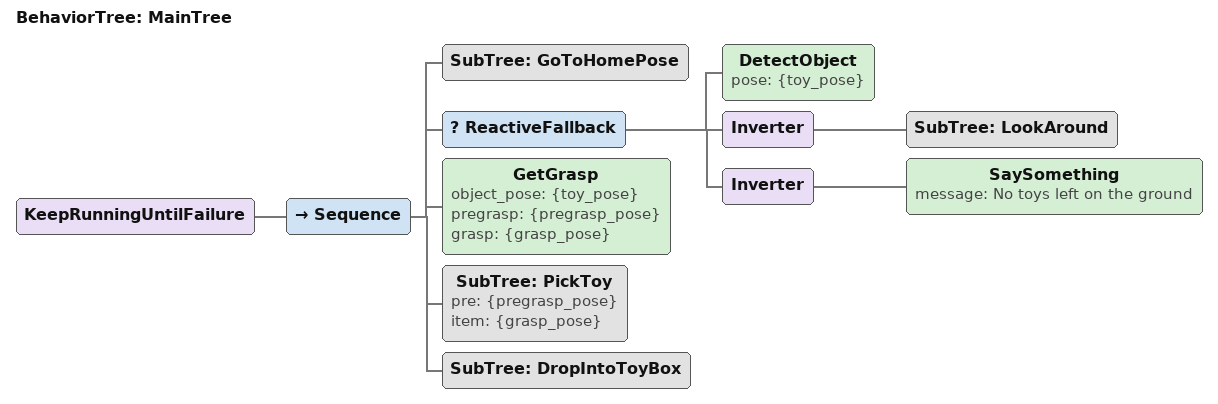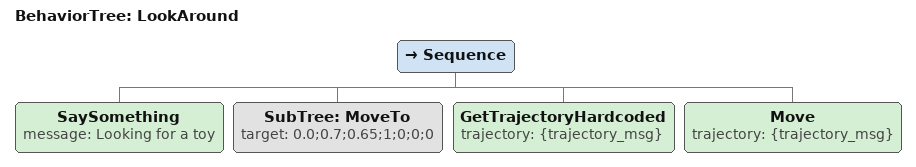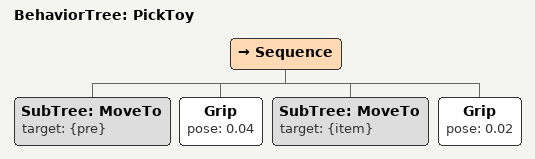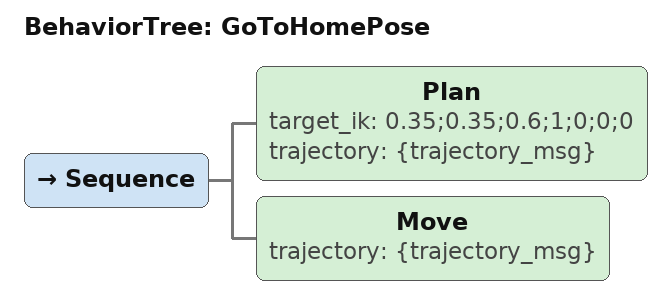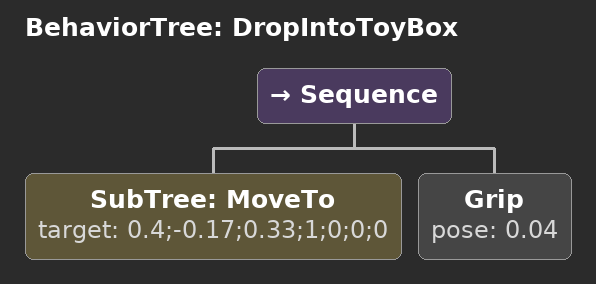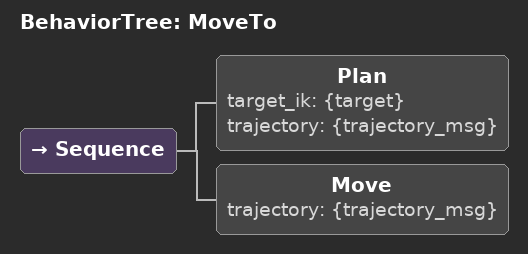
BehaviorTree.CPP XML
<?xml version="1.0" encoding="UTF-8"?>
<root BTCPP_format="4" main_tree_to_execute="MainTree">
  <BehaviorTree ID="MainTree">
    <KeepRunningUntilFailure>
      <Sequence>
        <SubTree ID="GoToHomePose"/>
        <ReactiveFallback>
          <DetectObject pose="{toy_pose}"/>
          <Inverter>
            <SubTree ID="LookAround"/>
          </Inverter>
          <Inverter>
            <SaySomething message="No toys left on the ground"/>
          </Inverter>
        </ReactiveFallback>
        <GetGrasp object_pose="{toy_pose}" pregrasp="{pregrasp_pose}" grasp="{grasp_pose}"/>
        <SubTree ID="PickToy" pre="{pregrasp_pose}" item="{grasp_pose}"/>
        <SubTree ID="DropIntoToyBox"/>
      </Sequence>
    </KeepRunningUntilFailure>
  </BehaviorTree>

  <BehaviorTree ID="LookAround">
    <Sequence>
      <SaySomething message="Looking for a toy"/>
      <!-- Get to a starting point with collision-aware planning -->
      <SubTree ID="MoveTo" target="0.0;0.7;0.65;1;0;0;0"/>
      <!-- This sets the trajectory directly without collision avoidance -->
      <GetTrajectoryHardcoded trajectory="{trajectory_msg}"/>
      <Move trajectory="{trajectory_msg}"/>
    </Sequence>
  </BehaviorTree>

  <BehaviorTree ID="PickToy">
    <Sequence>
      <SubTree ID="MoveTo" target="{pre}"/>
      <Grip pose="0.04"/>
      <SubTree ID="MoveTo" target="{item}"/>
      <Grip pose="0.02"/>
    </Sequence>
  </BehaviorTree>

  <BehaviorTree ID="GoToHomePose">
    <Sequence>
      <Plan target_ik="0.35;0.35;0.6;1;0;0;0" trajectory="{trajectory_msg}"/>
      <Move trajectory="{trajectory_msg}"/>
    </Sequence>
  </BehaviorTree>

  <BehaviorTree ID="DropIntoToyBox">
    <Sequence>
      <SubTree ID="MoveTo" target="0.4;-0.17;0.33;1;0;0;0"/>
      <Grip pose="0.04"/>
    </Sequence>
  </BehaviorTree>

  <BehaviorTree ID="MoveTo">
    <!-- Plan and Execute a path to a point (px,py,pz,qx,qy,qz,qw) -->
    <Sequence>
      <Plan target_ik="{target}" trajectory="{trajectory_msg}"/>
      <Move trajectory="{trajectory_msg}"/>
    </Sequence>
  </BehaviorTree>

</root>
